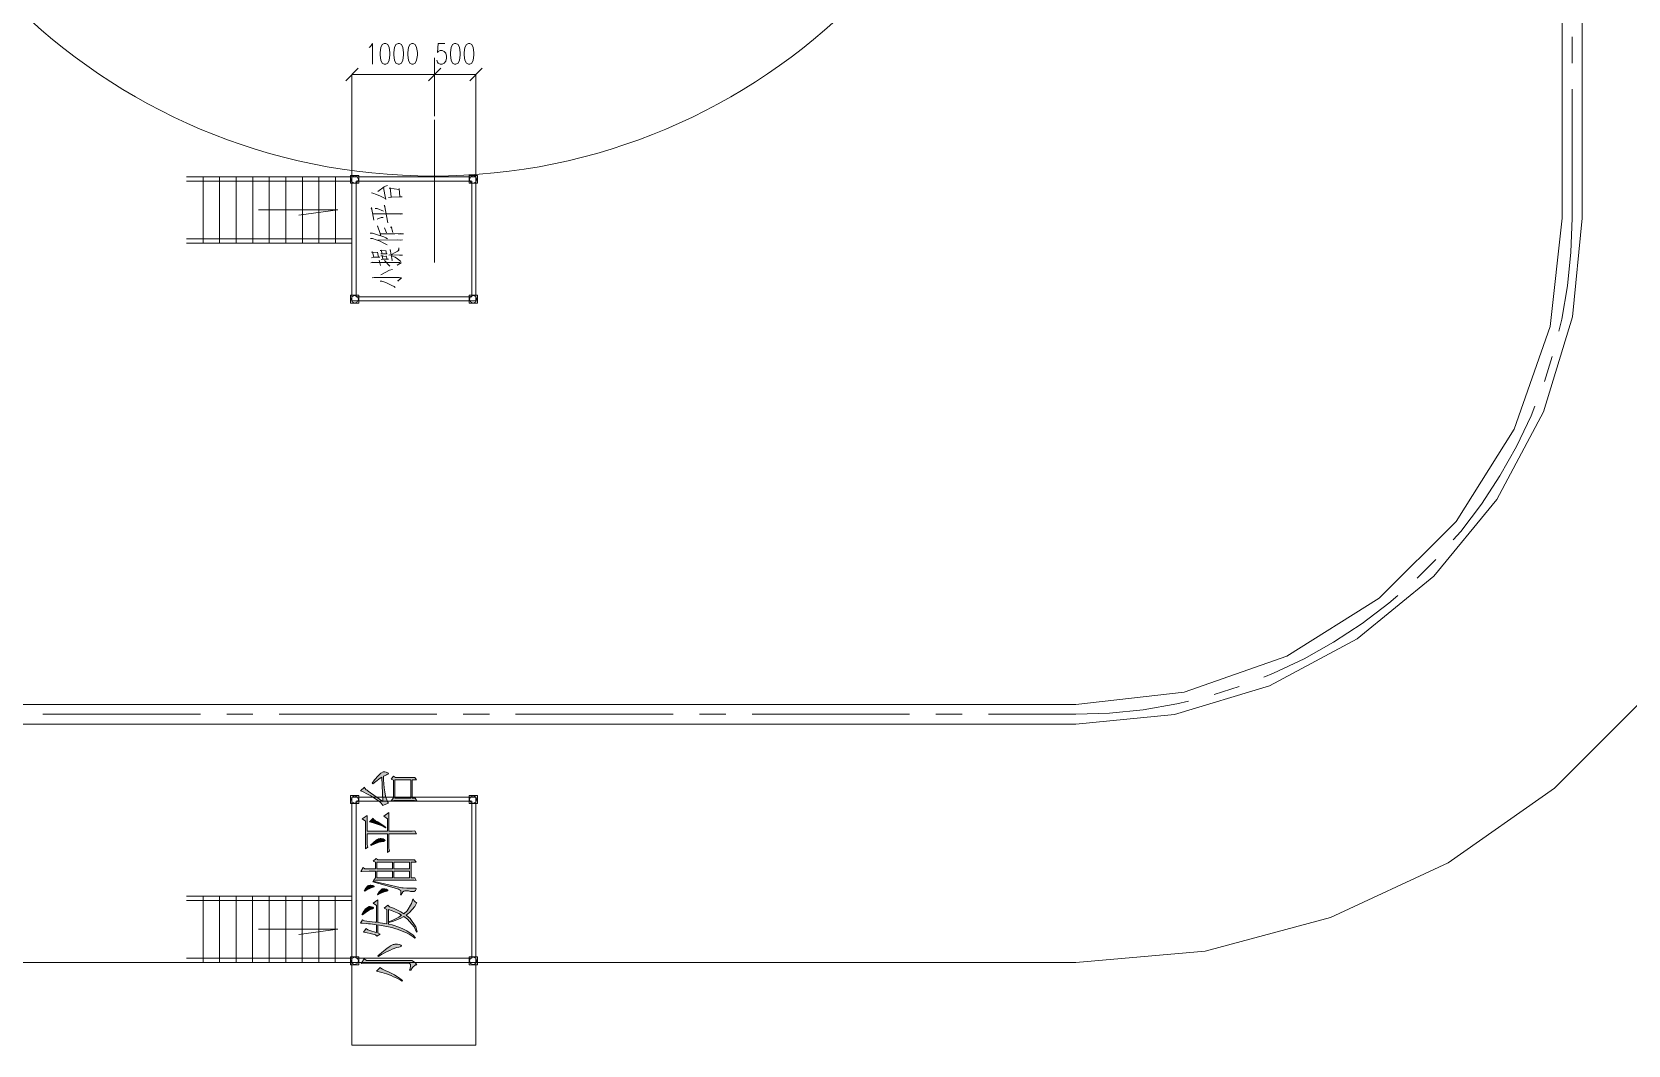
# Model space of a CAD drawing. Header units: millimetres. Extents: x 568 to 57335, y 85 to 28579.
# Drawn here: x 56681.3 to 56874.2, y 27927.2 to 28049.7 of the extents above; entities that cross this region are included whole.
import ezdxf

# ---------------------------------------------------------------- set-up
doc = ezdxf.new("R2010")
doc.units = ezdxf.units.MM

msp = doc.modelspace()

# ---------------------------------------------------------------- hatches: boundary and pattern name
h = msp.add_hatch(color=0)
h.dxf.hatch_style = 2
h.paths.add_polyline_path([(56723.71, 27956.68), (56723.59, 27959.65), (56723.39, 27959.54), (56722.83, 27959.13), (56722.48, 27958.85), (56722.4, 27958.91), (56722.7, 27959.3), (56723.16, 27959.83), (56723.3, 27959.98), (56723.45, 27960.12), (56723.74, 27960.27), (56723.89, 27960.27), (56723.93, 27960.27), (56724.08, 27960.24), (56724.18, 27960.21), (56724.28, 27960.17), (56724.38, 27960.12), (56724.38, 27960.1), (56724.38, 27960.07), (56724.33, 27960.02), (56724.27, 27960), (56724.14, 27959.94), (56723.89, 27959.81), (56723.77, 27959.75), (56723.78, 27959.32), (56723.87, 27958.37), (56723.95, 27957.85), (56724.02, 27957.33), (56724.24, 27956.65), (56724.38, 27956.5), (56723.65, 27956.21), (56723.64, 27956.3), (56723.47, 27956.53), (56723.32, 27956.66), (56723.16, 27956.79), (56722.62, 27957.15), (56722.23, 27957.38), (56721.84, 27957.6), (56721.23, 27957.9), (56720.99, 27957.97), (56721.49, 27958.44), (56721.52, 27958.33), (56721.66, 27958.13), (56721.78, 27958.05), (56721.91, 27957.96), (56722.88, 27957.27)])
h = msp.add_hatch(color=0)
h.paths.add_polyline_path([(56727.81, 27956.8), (56727.5, 27956.82), (56726.74, 27956.82), (56726.3, 27956.82), (56725.85, 27956.82), (56725.04, 27956.82), (56724.68, 27956.8), (56724.97, 27957.13), (56724.97, 27959.26), (56724.68, 27959.4), (56725, 27959.77), (56725.23, 27959.59), (56726.72, 27959.59), (56726.88, 27959.59), (56727.29, 27959.6), (56727.54, 27959.6), (56727.75, 27959.3), (56727.24, 27959.3), (56727.24, 27957.11), (56727.6, 27957.11)])
h.paths.add_polyline_path([(56725.14, 27957.11), (56727.07, 27957.11), (56727.07, 27959.3), (56725.14, 27959.3)])
h = msp.add_hatch(color=0)
h.dxf.hatch_style = 2
h.paths.add_polyline_path([(56726.26, 27953.12), (56726.58, 27953.12), (56727.22, 27953.13), (56727.54, 27953.14), (56727.75, 27952.79), (56727.29, 27952.81), (56726.48, 27952.81), (56726.11, 27952.81), (56724.41, 27952.81), (56724.41, 27951.22), (56724.41, 27951.08), (56724.46, 27950.84), (56724.5, 27950.72), (56724.24, 27950.54), (56724.24, 27952.81), (56721.78, 27952.81), (56721.78, 27951.67), (56721.78, 27951.53), (56721.83, 27951.29), (56721.87, 27951.17), (56721.61, 27950.99), (56721.61, 27954.32), (56721.2, 27954.61), (56721.78, 27955.02), (56721.78, 27953.12), (56724.24, 27953.12), (56724.24, 27954.61), (56723.8, 27954.92), (56724.41, 27955.35), (56724.41, 27953.12)])
h = msp.add_hatch(color=0)
h.dxf.hatch_style = 2
h.paths.add_polyline_path([(56722.07, 27954.24), (56722.54, 27954.67), (56722.54, 27954.59), (56722.81, 27954.37), (56723.07, 27954.23), (56723.33, 27954.07), (56723.83, 27953.74), (56724.06, 27953.57), (56724, 27953.5), (56723.49, 27953.78), (56722.53, 27954.14)])
h = msp.add_hatch(color=0)
h.dxf.hatch_style = 2
h.paths.add_polyline_path([(56722.22, 27951.42), (56722.53, 27951.72), (56722.94, 27952.07), (56723.05, 27952.11), (56723.16, 27952.17), (56723.36, 27952.22), (56723.45, 27952.22), (56723.49, 27952.22), (56723.6, 27952.2), (56723.67, 27952.19), (56723.73, 27952.17), (56723.86, 27952.1), (56723.92, 27952.05), (56723.97, 27951.98), (56723.77, 27951.88), (56723.51, 27951.83), (56723.26, 27951.78), (56722.64, 27951.54), (56722.28, 27951.36)])
h = msp.add_hatch(color=0)
h.paths.add_polyline_path([(56727.72, 27947.16), (56727.43, 27947.18), (56726.9, 27947.18), (56726.67, 27947.18), (56723.59, 27947.18), (56723.34, 27947.18), (56722.83, 27947.18), (56722.56, 27947.16), (56722.8, 27947.45), (56722.8, 27948.27), (56722.04, 27948.27), (56721.15, 27948.25), (56721.02, 27948.25), (56721.31, 27948.72), (56721.52, 27948.54), (56722.8, 27948.54), (56722.8, 27949.36), (56722.51, 27949.49), (56722.89, 27949.8), (56723.07, 27949.64), (56726.69, 27949.64), (56726.9, 27949.64), (56727.31, 27949.65), (56727.51, 27949.66), (56727.72, 27949.37), (56727.1, 27949.37), (56727.1, 27947.45), (56727.54, 27947.45)])
h.paths.add_polyline_path([(56725.03, 27948.54), (56726.93, 27948.54), (56726.93, 27949.37), (56725.03, 27949.37)])
h.paths.add_polyline_path([(56722.97, 27948.54), (56724.85, 27948.54), (56724.85, 27949.37), (56722.97, 27949.37)])
h.paths.add_polyline_path([(56725.03, 27947.45), (56726.93, 27947.45), (56726.93, 27948.27), (56725.03, 27948.27)])
h.paths.add_polyline_path([(56722.97, 27947.45), (56724.85, 27947.45), (56724.85, 27948.27), (56722.97, 27948.27)])
h = msp.add_hatch(color=0)
h.dxf.hatch_style = 2
h.paths.add_polyline_path([(56721.43, 27945.91), (56721.6, 27946.19), (56721.86, 27946.5), (56721.94, 27946.53), (56722.02, 27946.56), (56722.15, 27946.59), (56722.18, 27946.59), (56722.25, 27946.59), (56722.38, 27946.56), (56722.47, 27946.53), (56722.54, 27946.5), (56722.63, 27946.45), (56722.63, 27946.42), (56722.63, 27946.39), (56722.51, 27946.33), (56722.39, 27946.3), (56722.2, 27946.24), (56721.77, 27946.03), (56721.52, 27945.87)])
h = msp.add_hatch(color=0)
h.dxf.hatch_style = 2
h.paths.add_polyline_path([(56722.51, 27947.06), (56724.06, 27946.7), (56725.79, 27946.31), (56725.98, 27946.28), (56726.16, 27946.25), (56726.61, 27946.22), (56726.87, 27946.22), (56727.13, 27946.22), (56727.48, 27946.22), (56727.56, 27946.22), (56727.64, 27946.22), (56727.72, 27946.18), (56727.72, 27946.14), (56727.72, 27946.1), (56727.68, 27946.01), (56727.65, 27945.94), (56727.61, 27945.88), (56727.46, 27945.81), (56727.34, 27945.81), (56727.24, 27945.81), (56727.03, 27945.83), (56726.93, 27945.85), (56726.78, 27945.88), (56726.55, 27945.91), (56726.46, 27945.91), (56726.37, 27945.91), (56726.23, 27945.87), (56726.17, 27945.82), (56726.11, 27945.78), (56725.99, 27945.57), (56725.93, 27945.42), (56725.82, 27945.42), (56725.85, 27945.59), (56725.87, 27945.81), (56725.86, 27945.86), (56725.85, 27945.92), (56725.72, 27946.03), (56725.6, 27946.09), (56725.47, 27946.14), (56723.92, 27946.59), (56722.48, 27946.98)])
h = msp.add_hatch(color=0)
h.dxf.hatch_style = 2
h.paths.add_polyline_path([(56723.04, 27945.44), (56723.26, 27945.78), (56723.63, 27946.12), (56723.78, 27946.13), (56723.93, 27946.13), (56724.14, 27946.1), (56724.19, 27946.07), (56724.24, 27946.03), (56724.3, 27945.97), (56724.3, 27945.95), (56724.3, 27945.92), (56724.16, 27945.86), (56724.03, 27945.83), (56723.86, 27945.79), (56723.39, 27945.57), (56723.1, 27945.41)])
h = msp.add_hatch(color=0)
h.paths.add_polyline_path([(56722.92, 27941.8), (56722.69, 27941.83), (56722.2, 27941.89), (56721.94, 27941.91), (56721.68, 27941.93), (56721.21, 27941.97), (56720.99, 27941.99), (56721.25, 27942.41), (56721.46, 27942.27), (56722.04, 27942.2), (56722.78, 27942.11), (56722.92, 27942.09), (56722.92, 27944.13), (56722.51, 27944.42), (56723.1, 27944.8), (56723.1, 27942.06), (56723.38, 27942.03), (56723.92, 27941.96), (56724.18, 27941.9), (56724.18, 27943.66), (56723.86, 27943.8), (56724.3, 27944.15), (56724.5, 27943.97), (56724.98, 27943.79), (56725.85, 27943.36), (56726.23, 27943.13), (56726.62, 27943.47), (56727.16, 27944.35), (56727.31, 27944.89), (56727.4, 27944.89), (56727.43, 27944.74), (56727.64, 27944.54), (56727.81, 27944.5), (56727.56, 27944.02), (56726.91, 27943.26), (56726.52, 27942.97), (56727, 27942.56), (56727.67, 27941.55), (56727.86, 27940.94), (56727.78, 27940.92), (56727.47, 27941.55), (56726.69, 27942.49), (56726.23, 27942.78), (56725.8, 27942.56), (56724.87, 27942.2), (56724.36, 27942.06), (56724.36, 27941.88), (56724.84, 27941.77), (56725.75, 27941.45), (56726.18, 27941.26), (56726.61, 27941.06), (56727.35, 27940.53), (56727.65, 27940.2), (56727.57, 27940.16), (56727.37, 27940.32), (56726.86, 27940.65), (56726.55, 27940.81), (56726.24, 27940.96), (56725.54, 27941.24), (56725.16, 27941.36), (56724.77, 27941.48), (56723.74, 27941.68), (56723.1, 27941.78), (56723.1, 27940.84), (56723.36, 27940.67), (56722.95, 27940.41), (56722.81, 27940.57), (56722.34, 27940.71), (56721.62, 27940.88), (56721.37, 27940.92), (56721.69, 27941.33), (56721.87, 27941.17), (56722.23, 27941.06), (56722.76, 27940.91), (56722.92, 27940.85)])
h.paths.add_polyline_path([(56724.36, 27942.17), (56724.82, 27942.33), (56725.63, 27942.72), (56725.96, 27942.94), (56725.64, 27943.14), (56724.84, 27943.5), (56724.36, 27943.66)])
h = msp.add_hatch(color=0)
h.dxf.hatch_style = 2
h.paths.add_polyline_path([(56721.14, 27943.03), (56721.31, 27943.32), (56721.6, 27943.71), (56721.71, 27943.8), (56721.82, 27943.89), (56722.03, 27943.99), (56722.13, 27943.99), (56722.18, 27943.99), (56722.31, 27943.96), (56722.4, 27943.94), (56722.48, 27943.91), (56722.57, 27943.86), (56722.57, 27943.82), (56722.44, 27943.73), (56722.31, 27943.68), (56722.09, 27943.59), (56721.55, 27943.24), (56721.23, 27942.99)])
h = msp.add_hatch(color=0)
h.dxf.hatch_style = 2
h.paths.add_polyline_path([(56723.07, 27938.04), (56723.52, 27938.42), (56724.2, 27938.95), (56724.41, 27939.1), (56724.63, 27939.24), (56724.95, 27939.4), (56725.06, 27939.41), (56725.16, 27939.43), (56725.31, 27939.44), (56725.35, 27939.44), (56725.48, 27939.44), (56725.69, 27939.4), (56725.77, 27939.37), (56725.85, 27939.32), (56725.93, 27939.26), (56725.93, 27939.24), (56725.93, 27939.2), (56725.77, 27939.13), (56725.61, 27939.1), (56725.38, 27939.04), (56724.83, 27938.83), (56724.52, 27938.7), (56724.2, 27938.56), (56723.52, 27938.2), (56723.16, 27937.97)])
h = msp.add_hatch(color=0)
h.dxf.hatch_style = 2
h.paths.add_polyline_path([(56722.51, 27937.15), (56722.06, 27937.15), (56721.34, 27937.14), (56721.08, 27937.13), (56721.43, 27937.69), (56721.7, 27937.46), (56726.84, 27937.46), (56727.18, 27937.46), (56727.65, 27937.2), (56727.81, 27936.95), (56727.63, 27936.96), (56727.26, 27936.63), (56727.07, 27936.3), (56726.93, 27936.3), (56726.99, 27936.52), (56727.05, 27936.84), (56727.05, 27936.95), (56727.05, 27937.05), (56726.84, 27937.15), (56726.64, 27937.15)])
h = msp.add_hatch(color=0)
h.dxf.hatch_style = 2
h.paths.add_polyline_path([(56722.92, 27936.19), (56723.39, 27936.64), (56723.45, 27936.56), (56723.67, 27936.42), (56723.83, 27936.36), (56723.99, 27936.28), (56724.46, 27936.05), (56724.78, 27935.89), (56725.09, 27935.73), (56725.74, 27935.31), (56726.08, 27935.04), (56725.99, 27934.98), (56725.79, 27935.12), (56725.29, 27935.38), (56725, 27935.51), (56724.71, 27935.65), (56724.13, 27935.87), (56723.84, 27935.95), (56723.56, 27936.04), (56723.1, 27936.16)])

# ---------------------------------------------------------------- linework, layer by layer
at = {"color": 0, "lineweight": 0}
for points in [[(56866.23, 28027.22), (56866.23, 28182.19)], [(56868.63, 28027.22), (56868.63, 28182.19)], [(56722.04, 28047.87), (56722.21, 28047.99), (56722.46, 28048.34), (56722.46, 28045.84)], [(56731.2, 28048.34), (56730.37, 28048.34), (56730.28, 28047.27), (56730.37, 28047.39), (56730.62, 28047.52), (56730.87, 28047.52), (56731.12, 28047.39), (56731.29, 28047.16), (56731.37, 28046.8), (56731.37, 28046.56), (56731.29, 28046.2), (56731.12, 28045.97), (56730.87, 28045.84), (56730.62, 28045.84), (56730.37, 28045.97), (56730.28, 28046.09), (56730.2, 28046.32)], [(56867.43, 28045.98), (56867.43, 28049.16)], [(56729.95, 28042.84), (56729.95, 28046.6)], [(56720.7, 28045.35), (56719.21, 28043.85)], [(56719.96, 28030.3), (56719.96, 28044.61)], [(56729.95, 28044.6), (56719.96, 28044.6)], [(56730.7, 28045.35), (56729.2, 28043.85)], [(56729.2, 28043.85), (56730.7, 28045.35)], [(56729.95, 28039.57), (56729.95, 28044.61)], [(56729.95, 28039.57), (56729.95, 28044.61)], [(56734.95, 28044.6), (56729.95, 28044.6)], [(56734.2, 28043.85), (56735.7, 28045.35)], [(56734.95, 28030.43), (56734.95, 28044.61)], [(56867.43, 28027.22), (56867.43, 28042.81)], [(56729.95, 28021.88), (56729.95, 28039.1)], [(56719.97, 28032.22), (56699.97, 28032.22)], [(56719.97, 28031.72), (56699.97, 28031.72)], [(56701.97, 28024.22), (56701.97, 28032.22)], [(56703.97, 28024.22), (56703.97, 28032.22)], [(56705.97, 28024.22), (56705.97, 28032.22)], [(56707.97, 28024.22), (56707.97, 28032.22)], [(56709.97, 28024.22), (56709.97, 28032.22)], [(56711.97, 28024.22), (56711.97, 28032.22)], [(56713.97, 28024.22), (56713.97, 28032.22)], [(56715.97, 28024.22), (56715.97, 28032.22)], [(56717.97, 28024.22), (56717.97, 28032.22)], [(56734.95, 28032.22), (56719.96, 28032.22)], [(56719.96, 28017.22), (56719.96, 28032.22)], [(56734.45, 28031.72), (56720.45, 28031.72)], [(56720.45, 28017.73), (56720.45, 28031.72)], [(56722.31, 28030.29), (56722.5, 28030.27), (56722.91, 28030.1), (56723.41, 28029.9), (56723.66, 28029.76), (56724.04, 28029.57), (56724.07, 28029.49), (56723.94, 28030.06), (56723.79, 28030.95)], [(56723.1, 28030.47), (56723.85, 28031.03), (56724.01, 28031.11), (56724.13, 28031.15), (56724.26, 28031.17)], [(56724.38, 28029.74), (56724.73, 28029.78), (56726.02, 28029.82), (56725.74, 28029.8), (56725.67, 28030.8), (56725.67, 28030.7), (56724.45, 28030.84), (56724.57, 28030.88), (56724.7, 28029.8)], [(56734.45, 28017.73), (56734.45, 28031.72)], [(56734.95, 28017.22), (56734.95, 28032.22)], [(56722.59, 28026.97), (56722.31, 28028.51), (56722.28, 28028.45), (56722.34, 28028.3)], [(56724.29, 28026.67), (56723.88, 28028.82), (56723.85, 28028.71), (56723.94, 28028.57)], [(56708.68, 28028.23), (56718.26, 28028.23)], [(56718.26, 28028.23), (56713.56, 28027.6)], [(56722.47, 28027.75), (56725.55, 28027.77), (56726.05, 28027.75), (56725.83, 28027.73), (56725.58, 28027.75)], [(56722.78, 28028.39), (56723, 28028.39), (56723.79, 28028.08)], [(56723, 28027.12), (56723.5, 28027.3), (56723.72, 28027.32)], [(56807.44, 27966.04), (56819.37, 27967.21), (56830.85, 27970.7), (56841.43, 27976.35), (56850.7, 27983.95), (56858.31, 27993.23), (56863.97, 28003.81), (56867.45, 28015.29), (56868.63, 28027.22)], [(56807.44, 27968.43), (56820.52, 27969.91), (56832.94, 27974.26), (56844.09, 27981.27), (56853.4, 27990.57), (56860.4, 28001.72), (56864.75, 28014.14), (56866.23, 28027.22)], [(56807.44, 27937.25), (56823.06, 27938.61), (56838.21, 27942.67), (56852.43, 27949.3), (56865.28, 27958.3), (56876.37, 27969.38), (56885.36, 27982.23), (56891.99, 27996.45), (56896.05, 28011.6), (56897.41, 28027.22)], [(56865.82, 28013.58), (56866.17, 28015.02), (56866.86, 28019.06), (56867.28, 28023.13), (56867.43, 28027.22)], [(56719.97, 28024.72), (56699.97, 28024.72)], [(56722.18, 28025.42), (56722.44, 28025.4), (56723.06, 28025.23), (56723.44, 28025.11), (56723.82, 28024.97), (56724.07, 28024.87), (56724.26, 28024.75)], [(56722.21, 28024.78), (56722.44, 28024.76), (56722.88, 28024.62), (56723.35, 28024.43), (56723.66, 28024.29), (56723.91, 28024.17), (56724.13, 28024.05), (56724.2, 28023.99)], [(56723.41, 28025.17), (56723.38, 28025.38), (56723.06, 28026.3), (56723.03, 28026.24), (56723.13, 28026.08)], [(56723.44, 28025.34), (56725.14, 28025.35), (56725.77, 28025.38), (56726.18, 28025.35), (56725.96, 28025.34), (56725.55, 28025.35)], [(56724.13, 28025.46), (56723.91, 28026.08)], [(56724.92, 28025.48), (56724.7, 28026.22), (56724.67, 28026.14), (56724.76, 28026.03)], [(56719.97, 28024.22), (56699.97, 28024.22)], [(56722.31, 28022.45), (56722.59, 28022.51), (56723.32, 28022.51), (56723.16, 28022.51), (56723.03, 28023.13), (56723.06, 28023.07), (56722.34, 28023.13), (56722.44, 28023.15), (56722.59, 28022.49)], [(56723.1, 28024.56), (56726.08, 28024.6), (56725.8, 28024.56), (56725.52, 28024.6)], [(56723.44, 28022.9), (56723.6, 28022.9), (56724.23, 28022.9), (56724.13, 28022.9), (56724.04, 28023.31), (56724.04, 28023.27), (56723.38, 28023.33), (56723.5, 28023.35), (56723.6, 28022.9)], [(56723.5, 28022.25), (56723.69, 28022.27), (56724.38, 28022.27), (56724.23, 28022.27), (56724.1, 28022.69), (56724.1, 28022.61), (56723.47, 28022.68), (56723.6, 28022.72), (56723.69, 28022.27)], [(56724.42, 28022.76), (56724.48, 28022.78), (56726.08, 28022.76), (56725.93, 28022.74), (56725.71, 28022.76)], [(56724.79, 28022.12), (56724.82, 28022.16), (56724.57, 28023.43), (56724.57, 28023.37), (56724.6, 28023.25)], [(56724.73, 28022.84), (56725.61, 28023.31), (56725.64, 28023.64), (56725.58, 28023.31), (56725.42, 28023.21)], [(56722.25, 28021.81), (56722.44, 28021.92), (56722.37, 28021.87), (56725.74, 28021.86), (56725.86, 28021.84), (56725.89, 28021.8), (56725.42, 28021.53), (56725.86, 28021.81)], [(56723.41, 28021.49), (56723.25, 28022.16)], [(56723.44, 28020.38), (56724.51, 28020.94), (56724.86, 28021.04)], [(56724.54, 28021.41), (56723.88, 28022.1)], [(56724.73, 28022.69), (56725.17, 28022.51), (56725.45, 28022.33), (56725.64, 28022.19), (56725.86, 28022)], [(56722.4, 28020), (56722.66, 28020.06), (56725.23, 28020.06), (56725.67, 28020.04), (56725.96, 28020), (56725.49, 28019.63)], [(56723.35, 28019.63), (56723.57, 28019.6), (56724.04, 28019.44), (56724.45, 28019.26), (56724.79, 28019.07), (56725.05, 28018.95), (56725.17, 28018.85)], [(56725.52, 28019.65), (56725.89, 28019.97), (56725.74, 28020.01)], [(56734.95, 28017.22), (56719.96, 28017.22)], [(56734.45, 28017.73), (56720.45, 28017.73)], [(56864.07, 28007.48), (56865.03, 28010.5)], [(56853.06, 27988.32), (56853.97, 27989.36), (56856.45, 27992.63), (56858.69, 27996.06), (56860.7, 27999.63), (56862.46, 28003.33), (56862.93, 28004.51)], [(56848.71, 27983.71), (56850.95, 27985.95)], [(56830.15, 27971.73), (56831.34, 27972.2), (56835.04, 27973.96), (56838.6, 27975.97), (56842.03, 27978.22), (56845.29, 27980.69), (56846.34, 27981.6)], [(56807.44, 27967.24), (56811.53, 27967.38), (56815.6, 27967.79), (56819.64, 27968.49), (56821.08, 27968.84)], [(56824.16, 27969.63), (56827.18, 27970.59)], [(56807.44, 27968.43), (56262.55, 27968.43)], [(56701.65, 27967.24), (56682.6, 27967.24)], [(56707.99, 27967.24), (56704.82, 27967.24)], [(56730.22, 27967.24), (56711.17, 27967.24)], [(56736.57, 27967.24), (56733.39, 27967.24)], [(56758.78, 27967.24), (56739.74, 27967.24)], [(56765.13, 27967.24), (56761.96, 27967.24)], [(56787.36, 27967.24), (56768.31, 27967.24)], [(56793.7, 27967.24), (56790.52, 27967.24)], [(56807.44, 27967.24), (56796.88, 27967.24)], [(56807.44, 27966.04), (56262.55, 27966.04)], [(56719.96, 27957.24), (56734.95, 27957.24)], [(56719.96, 27927.25), (56719.96, 27957.24)], [(56734.95, 27927.25), (56734.95, 27957.24)], [(56720.45, 27956.74), (56734.45, 27956.74)], [(56720.45, 27937.74), (56720.45, 27956.74)], [(56734.45, 27937.74), (56734.45, 27956.74)], [(56719.96, 27945.24), (56699.96, 27945.24)], [(56719.96, 27944.74), (56699.96, 27944.74)], [(56701.96, 27937.25), (56701.96, 27945.24)], [(56703.96, 27937.25), (56703.96, 27945.24)], [(56705.96, 27937.25), (56705.96, 27945.24)], [(56707.95, 27937.25), (56707.95, 27945.24)], [(56709.96, 27937.25), (56709.96, 27945.24)], [(56711.96, 27937.25), (56711.96, 27945.24)], [(56713.96, 27937.25), (56713.96, 27945.24)], [(56715.95, 27937.25), (56715.95, 27945.24)], [(56717.95, 27937.25), (56717.95, 27945.24)], [(56708.67, 27941.25), (56718.24, 27941.25)], [(56718.24, 27941.25), (56713.55, 27940.62)], [(56807.44, 27937.25), (56262.55, 27937.25)], [(56719.96, 27937.74), (56699.96, 27937.74)], [(56719.96, 27937.25), (56699.96, 27937.25)], [(56720.45, 27937.74), (56734.45, 27937.74)], [(56720.45, 27937.25), (56734.45, 27937.25)], [(56719.96, 27927.25), (56734.95, 27927.25)]]:
    msp.add_lwpolyline(points, dxfattribs=at)
for points in [[(56723.87, 28048.34), (56723.62, 28048.23), (56723.45, 28047.87), (56723.37, 28047.27), (56723.37, 28046.92), (56723.45, 28046.32), (56723.62, 28045.97), (56723.87, 28045.84), (56724.04, 28045.84), (56724.29, 28045.97), (56724.46, 28046.32), (56724.54, 28046.92), (56724.54, 28047.27), (56724.46, 28047.87), (56724.29, 28048.23), (56724.04, 28048.34)], [(56725.54, 28048.34), (56725.28, 28048.23), (56725.12, 28047.87), (56725.03, 28047.27), (56725.03, 28046.92), (56725.12, 28046.32), (56725.28, 28045.97), (56725.54, 28045.84), (56725.7, 28045.84), (56725.95, 28045.97), (56726.12, 28046.32), (56726.2, 28046.92), (56726.2, 28047.27), (56726.12, 28047.87), (56725.95, 28048.23), (56725.7, 28048.34)], [(56727.21, 28048.34), (56726.96, 28048.23), (56726.79, 28047.87), (56726.71, 28047.27), (56726.71, 28046.92), (56726.79, 28046.32), (56726.96, 28045.97), (56727.21, 28045.84), (56727.37, 28045.84), (56727.62, 28045.97), (56727.78, 28046.32), (56727.87, 28046.92), (56727.87, 28047.27), (56727.78, 28047.87), (56727.62, 28048.23), (56727.37, 28048.34)], [(56732.37, 28048.34), (56732.12, 28048.23), (56731.96, 28047.87), (56731.87, 28047.27), (56731.87, 28046.92), (56731.96, 28046.32), (56732.12, 28045.97), (56732.37, 28045.84), (56732.53, 28045.84), (56732.78, 28045.97), (56732.95, 28046.32), (56733.03, 28046.92), (56733.03, 28047.27), (56732.95, 28047.87), (56732.78, 28048.23), (56732.53, 28048.34)], [(56734.04, 28048.34), (56733.79, 28048.23), (56733.62, 28047.87), (56733.54, 28047.27), (56733.54, 28046.92), (56733.62, 28046.32), (56733.79, 28045.97), (56734.04, 28045.84), (56734.2, 28045.84), (56734.45, 28045.97), (56734.62, 28046.32), (56734.71, 28046.92), (56734.71, 28047.27), (56734.62, 28047.87), (56734.45, 28048.23), (56734.2, 28048.34)], [(56720.79, 28031.45), (56719.78, 28031.45), (56719.78, 28032.4), (56720.79, 28032.4)], [(56719.85, 28031.92), (56719.98, 28032.24), (56720.3, 28032.37), (56720.61, 28032.24), (56720.75, 28031.92), (56720.61, 28031.6), (56720.3, 28031.47), (56719.98, 28031.6)], [(56734.12, 28031.45), (56735.12, 28031.45), (56735.12, 28032.4), (56734.12, 28032.4)], [(56734.12, 28031.45), (56735.12, 28031.45), (56735.12, 28032.4), (56734.12, 28032.4)], [(56734.16, 28031.92), (56734.3, 28032.24), (56734.61, 28032.37), (56734.93, 28032.24), (56735.05, 28031.92), (56734.93, 28031.6), (56734.61, 28031.47), (56734.3, 28031.6)], [(56734.16, 28031.92), (56734.3, 28032.24), (56734.61, 28032.37), (56734.93, 28032.24), (56735.05, 28031.92), (56734.93, 28031.6), (56734.61, 28031.47), (56734.3, 28031.6)], [(56720.79, 28016.95), (56719.78, 28016.95), (56719.78, 28017.91), (56720.79, 28017.91)], [(56719.85, 28017.42), (56719.98, 28017.74), (56720.3, 28017.87), (56720.61, 28017.74), (56720.75, 28017.42), (56720.61, 28017.1), (56720.3, 28016.97), (56719.98, 28017.1)], [(56734.12, 28016.95), (56735.12, 28016.95), (56735.12, 28017.91), (56734.12, 28017.91)], [(56734.12, 28016.95), (56735.12, 28016.95), (56735.12, 28017.91), (56734.12, 28017.91)], [(56734.16, 28017.42), (56734.3, 28017.74), (56734.61, 28017.87), (56734.93, 28017.74), (56735.05, 28017.42), (56734.93, 28017.1), (56734.61, 28016.97), (56734.3, 28017.1)], [(56734.16, 28017.42), (56734.3, 28017.74), (56734.61, 28017.87), (56734.93, 28017.74), (56735.05, 28017.42), (56734.93, 28017.1), (56734.61, 28016.97), (56734.3, 28017.1)], [(56723.71, 27956.68), (56723.59, 27959.65), (56723.39, 27959.54), (56722.83, 27959.13), (56722.48, 27958.85), (56722.4, 27958.91), (56722.7, 27959.3), (56723.16, 27959.83), (56723.3, 27959.98), (56723.45, 27960.12), (56723.74, 27960.27), (56723.89, 27960.27), (56723.93, 27960.27), (56724.08, 27960.24), (56724.18, 27960.21), (56724.28, 27960.17), (56724.38, 27960.12), (56724.38, 27960.1), (56724.38, 27960.07), (56724.33, 27960.02), (56724.27, 27960), (56724.14, 27959.94), (56723.89, 27959.81), (56723.77, 27959.75), (56723.78, 27959.32), (56723.87, 27958.37), (56723.95, 27957.85), (56724.02, 27957.33), (56724.24, 27956.65), (56724.38, 27956.5), (56723.65, 27956.21), (56723.64, 27956.3), (56723.47, 27956.53), (56723.32, 27956.66), (56723.16, 27956.79), (56722.62, 27957.15), (56722.23, 27957.38), (56721.84, 27957.6), (56721.23, 27957.9), (56720.99, 27957.97), (56721.49, 27958.44), (56721.52, 27958.33), (56721.66, 27958.13), (56721.78, 27958.05), (56721.91, 27957.96), (56722.88, 27957.27)], [(56727.81, 27956.8), (56727.5, 27956.82), (56726.74, 27956.82), (56726.3, 27956.82), (56725.85, 27956.82), (56725.04, 27956.82), (56724.68, 27956.8), (56724.97, 27957.13), (56724.97, 27959.26), (56724.68, 27959.4), (56725, 27959.77), (56725.23, 27959.59), (56726.72, 27959.59), (56726.88, 27959.59), (56727.29, 27959.6), (56727.54, 27959.6), (56727.75, 27959.3), (56727.24, 27959.3), (56727.24, 27957.11), (56727.6, 27957.11)], [(56725.14, 27957.11), (56727.07, 27957.11), (56727.07, 27959.3), (56725.14, 27959.3)], [(56720.79, 27956.46), (56719.78, 27956.46), (56719.78, 27957.42), (56720.79, 27957.42)], [(56720.79, 27956.46), (56719.78, 27956.46), (56719.78, 27957.42), (56720.79, 27957.42)], [(56719.85, 27956.94), (56719.98, 27957.25), (56720.3, 27957.39), (56720.61, 27957.25), (56720.75, 27956.94), (56720.61, 27956.62), (56720.3, 27956.49), (56719.98, 27956.62)], [(56719.85, 27956.94), (56719.98, 27957.25), (56720.3, 27957.39), (56720.61, 27957.25), (56720.75, 27956.94), (56720.61, 27956.62), (56720.3, 27956.49), (56719.98, 27956.62)], [(56734.12, 27956.46), (56735.12, 27956.46), (56735.12, 27957.42), (56734.12, 27957.42)], [(56734.16, 27956.94), (56734.3, 27957.25), (56734.61, 27957.39), (56734.93, 27957.25), (56735.05, 27956.94), (56734.93, 27956.62), (56734.61, 27956.49), (56734.3, 27956.62)], [(56726.26, 27953.12), (56726.58, 27953.12), (56727.22, 27953.13), (56727.54, 27953.14), (56727.75, 27952.79), (56727.29, 27952.81), (56726.48, 27952.81), (56726.11, 27952.81), (56724.41, 27952.81), (56724.41, 27951.22), (56724.41, 27951.08), (56724.46, 27950.84), (56724.5, 27950.72), (56724.24, 27950.54), (56724.24, 27952.81), (56721.78, 27952.81), (56721.78, 27951.67), (56721.78, 27951.53), (56721.83, 27951.29), (56721.87, 27951.17), (56721.61, 27950.99), (56721.61, 27954.32), (56721.2, 27954.61), (56721.78, 27955.02), (56721.78, 27953.12), (56724.24, 27953.12), (56724.24, 27954.61), (56723.8, 27954.92), (56724.41, 27955.35), (56724.41, 27953.12)], [(56722.07, 27954.24), (56722.54, 27954.67), (56722.54, 27954.59), (56722.81, 27954.37), (56723.07, 27954.23), (56723.33, 27954.07), (56723.83, 27953.74), (56724.06, 27953.57), (56724, 27953.5), (56723.49, 27953.78), (56722.53, 27954.14)], [(56722.22, 27951.42), (56722.53, 27951.72), (56722.94, 27952.07), (56723.05, 27952.11), (56723.16, 27952.17), (56723.36, 27952.22), (56723.45, 27952.22), (56723.49, 27952.22), (56723.6, 27952.2), (56723.67, 27952.19), (56723.73, 27952.17), (56723.86, 27952.1), (56723.92, 27952.05), (56723.97, 27951.98), (56723.77, 27951.88), (56723.51, 27951.83), (56723.26, 27951.78), (56722.64, 27951.54), (56722.28, 27951.36)], [(56727.72, 27947.16), (56727.43, 27947.18), (56726.9, 27947.18), (56726.67, 27947.18), (56723.59, 27947.18), (56723.34, 27947.18), (56722.83, 27947.18), (56722.56, 27947.16), (56722.8, 27947.45), (56722.8, 27948.27), (56722.04, 27948.27), (56721.15, 27948.25), (56721.02, 27948.25), (56721.31, 27948.72), (56721.52, 27948.54), (56722.8, 27948.54), (56722.8, 27949.36), (56722.51, 27949.49), (56722.89, 27949.8), (56723.07, 27949.64), (56726.69, 27949.64), (56726.9, 27949.64), (56727.31, 27949.65), (56727.51, 27949.66), (56727.72, 27949.37), (56727.1, 27949.37), (56727.1, 27947.45), (56727.54, 27947.45)], [(56722.97, 27948.54), (56724.85, 27948.54), (56724.85, 27949.37), (56722.97, 27949.37)], [(56722.97, 27947.45), (56724.85, 27947.45), (56724.85, 27948.27), (56722.97, 27948.27)], [(56725.03, 27948.54), (56726.93, 27948.54), (56726.93, 27949.37), (56725.03, 27949.37)], [(56725.03, 27947.45), (56726.93, 27947.45), (56726.93, 27948.27), (56725.03, 27948.27)], [(56721.43, 27945.91), (56721.6, 27946.19), (56721.86, 27946.5), (56721.94, 27946.53), (56722.02, 27946.56), (56722.15, 27946.59), (56722.18, 27946.59), (56722.25, 27946.59), (56722.38, 27946.56), (56722.47, 27946.53), (56722.54, 27946.5), (56722.63, 27946.45), (56722.63, 27946.42), (56722.63, 27946.39), (56722.51, 27946.33), (56722.39, 27946.3), (56722.2, 27946.24), (56721.77, 27946.03), (56721.52, 27945.87)], [(56722.51, 27947.06), (56724.06, 27946.7), (56725.79, 27946.31), (56725.98, 27946.28), (56726.16, 27946.25), (56726.61, 27946.22), (56726.87, 27946.22), (56727.13, 27946.22), (56727.48, 27946.22), (56727.56, 27946.22), (56727.64, 27946.22), (56727.72, 27946.18), (56727.72, 27946.14), (56727.72, 27946.1), (56727.68, 27946.01), (56727.65, 27945.94), (56727.61, 27945.88), (56727.46, 27945.81), (56727.34, 27945.81), (56727.24, 27945.81), (56727.03, 27945.83), (56726.93, 27945.85), (56726.78, 27945.88), (56726.55, 27945.91), (56726.46, 27945.91), (56726.37, 27945.91), (56726.23, 27945.87), (56726.17, 27945.82), (56726.11, 27945.78), (56725.99, 27945.57), (56725.93, 27945.42), (56725.82, 27945.42), (56725.85, 27945.59), (56725.87, 27945.81), (56725.86, 27945.86), (56725.85, 27945.92), (56725.72, 27946.03), (56725.6, 27946.09), (56725.47, 27946.14), (56723.92, 27946.59), (56722.48, 27946.98)], [(56723.04, 27945.44), (56723.26, 27945.78), (56723.63, 27946.12), (56723.78, 27946.13), (56723.93, 27946.13), (56724.14, 27946.1), (56724.19, 27946.07), (56724.24, 27946.03), (56724.3, 27945.97), (56724.3, 27945.95), (56724.3, 27945.92), (56724.16, 27945.86), (56724.03, 27945.83), (56723.86, 27945.79), (56723.39, 27945.57), (56723.1, 27945.41)], [(56722.92, 27941.8), (56722.69, 27941.83), (56722.2, 27941.89), (56721.94, 27941.91), (56721.68, 27941.93), (56721.21, 27941.97), (56720.99, 27941.99), (56721.25, 27942.41), (56721.46, 27942.27), (56722.04, 27942.2), (56722.78, 27942.11), (56722.92, 27942.09), (56722.92, 27944.13), (56722.51, 27944.42), (56723.1, 27944.8), (56723.1, 27942.06), (56723.38, 27942.03), (56723.92, 27941.96), (56724.18, 27941.9), (56724.18, 27943.66), (56723.86, 27943.8), (56724.3, 27944.15), (56724.5, 27943.97), (56724.98, 27943.79), (56725.85, 27943.36), (56726.23, 27943.13), (56726.62, 27943.47), (56727.16, 27944.35), (56727.31, 27944.89), (56727.4, 27944.89), (56727.43, 27944.74), (56727.64, 27944.54), (56727.81, 27944.5), (56727.56, 27944.02), (56726.91, 27943.26), (56726.52, 27942.97), (56727, 27942.56), (56727.67, 27941.55), (56727.86, 27940.94), (56727.78, 27940.92), (56727.47, 27941.55), (56726.69, 27942.49), (56726.23, 27942.78), (56725.8, 27942.56), (56724.87, 27942.2), (56724.36, 27942.06), (56724.36, 27941.88), (56724.84, 27941.77), (56725.75, 27941.45), (56726.18, 27941.26), (56726.61, 27941.06), (56727.35, 27940.53), (56727.65, 27940.2), (56727.57, 27940.16), (56727.37, 27940.32), (56726.86, 27940.65), (56726.55, 27940.81), (56726.24, 27940.96), (56725.54, 27941.24), (56725.16, 27941.36), (56724.77, 27941.48), (56723.74, 27941.68), (56723.1, 27941.78), (56723.1, 27940.84), (56723.36, 27940.67), (56722.95, 27940.41), (56722.81, 27940.57), (56722.34, 27940.71), (56721.62, 27940.88), (56721.37, 27940.92), (56721.69, 27941.33), (56721.87, 27941.17), (56722.23, 27941.06), (56722.76, 27940.91), (56722.92, 27940.85)], [(56721.14, 27943.03), (56721.31, 27943.32), (56721.6, 27943.71), (56721.71, 27943.8), (56721.82, 27943.89), (56722.03, 27943.99), (56722.13, 27943.99), (56722.18, 27943.99), (56722.31, 27943.96), (56722.4, 27943.94), (56722.48, 27943.91), (56722.57, 27943.86), (56722.57, 27943.82), (56722.44, 27943.73), (56722.31, 27943.68), (56722.09, 27943.59), (56721.55, 27943.24), (56721.23, 27942.99)], [(56724.36, 27942.17), (56724.82, 27942.33), (56725.63, 27942.72), (56725.96, 27942.94), (56725.64, 27943.14), (56724.84, 27943.5), (56724.36, 27943.66)], [(56720.79, 27936.96), (56719.78, 27936.96), (56719.78, 27937.93), (56720.79, 27937.93)], [(56720.79, 27936.96), (56719.78, 27936.96), (56719.78, 27937.93), (56720.79, 27937.93)], [(56719.85, 27937.44), (56719.98, 27937.75), (56720.3, 27937.89), (56720.61, 27937.75), (56720.75, 27937.44), (56720.61, 27937.12), (56720.3, 27936.99), (56719.98, 27937.12)], [(56719.85, 27937.44), (56719.98, 27937.75), (56720.3, 27937.89), (56720.61, 27937.75), (56720.75, 27937.44), (56720.61, 27937.12), (56720.3, 27936.99), (56719.98, 27937.12)], [(56723.07, 27938.04), (56723.52, 27938.42), (56724.2, 27938.95), (56724.41, 27939.1), (56724.63, 27939.24), (56724.95, 27939.4), (56725.06, 27939.41), (56725.16, 27939.43), (56725.31, 27939.44), (56725.35, 27939.44), (56725.48, 27939.44), (56725.69, 27939.4), (56725.77, 27939.37), (56725.85, 27939.32), (56725.93, 27939.26), (56725.93, 27939.24), (56725.93, 27939.2), (56725.77, 27939.13), (56725.61, 27939.1), (56725.38, 27939.04), (56724.83, 27938.83), (56724.52, 27938.7), (56724.2, 27938.56), (56723.52, 27938.2), (56723.16, 27937.97)], [(56734.12, 27936.96), (56735.12, 27936.96), (56735.12, 27937.93), (56734.12, 27937.93)], [(56734.16, 27937.44), (56734.3, 27937.75), (56734.61, 27937.89), (56734.93, 27937.75), (56735.05, 27937.44), (56734.93, 27937.12), (56734.61, 27936.99), (56734.3, 27937.12)], [(56722.51, 27937.15), (56722.06, 27937.15), (56721.34, 27937.14), (56721.08, 27937.13), (56721.43, 27937.69), (56721.7, 27937.46), (56726.84, 27937.46), (56727.18, 27937.46), (56727.65, 27937.2), (56727.81, 27936.95), (56727.63, 27936.96), (56727.26, 27936.63), (56727.07, 27936.3), (56726.93, 27936.3), (56726.99, 27936.52), (56727.05, 27936.84), (56727.05, 27936.95), (56727.05, 27937.05), (56726.84, 27937.15), (56726.64, 27937.15)], [(56722.92, 27936.19), (56723.39, 27936.64), (56723.45, 27936.56), (56723.67, 27936.42), (56723.83, 27936.36), (56723.99, 27936.28), (56724.46, 27936.05), (56724.78, 27935.89), (56725.09, 27935.73), (56725.74, 27935.31), (56726.08, 27935.04), (56725.99, 27934.98), (56725.79, 27935.12), (56725.29, 27935.38), (56725, 27935.51), (56724.71, 27935.65), (56724.13, 27935.87), (56723.84, 27935.95), (56723.56, 27936.04), (56723.1, 27936.16)]]:
    msp.add_lwpolyline(points, close=True, dxfattribs=at)
msp.add_ellipse((56729.77, 28104.71), major_axis=(0, 72.39), ratio=0.998688, start_param=0, end_param=6.283185, dxfattribs=at)

doc.saveas('drawing.dxf')
